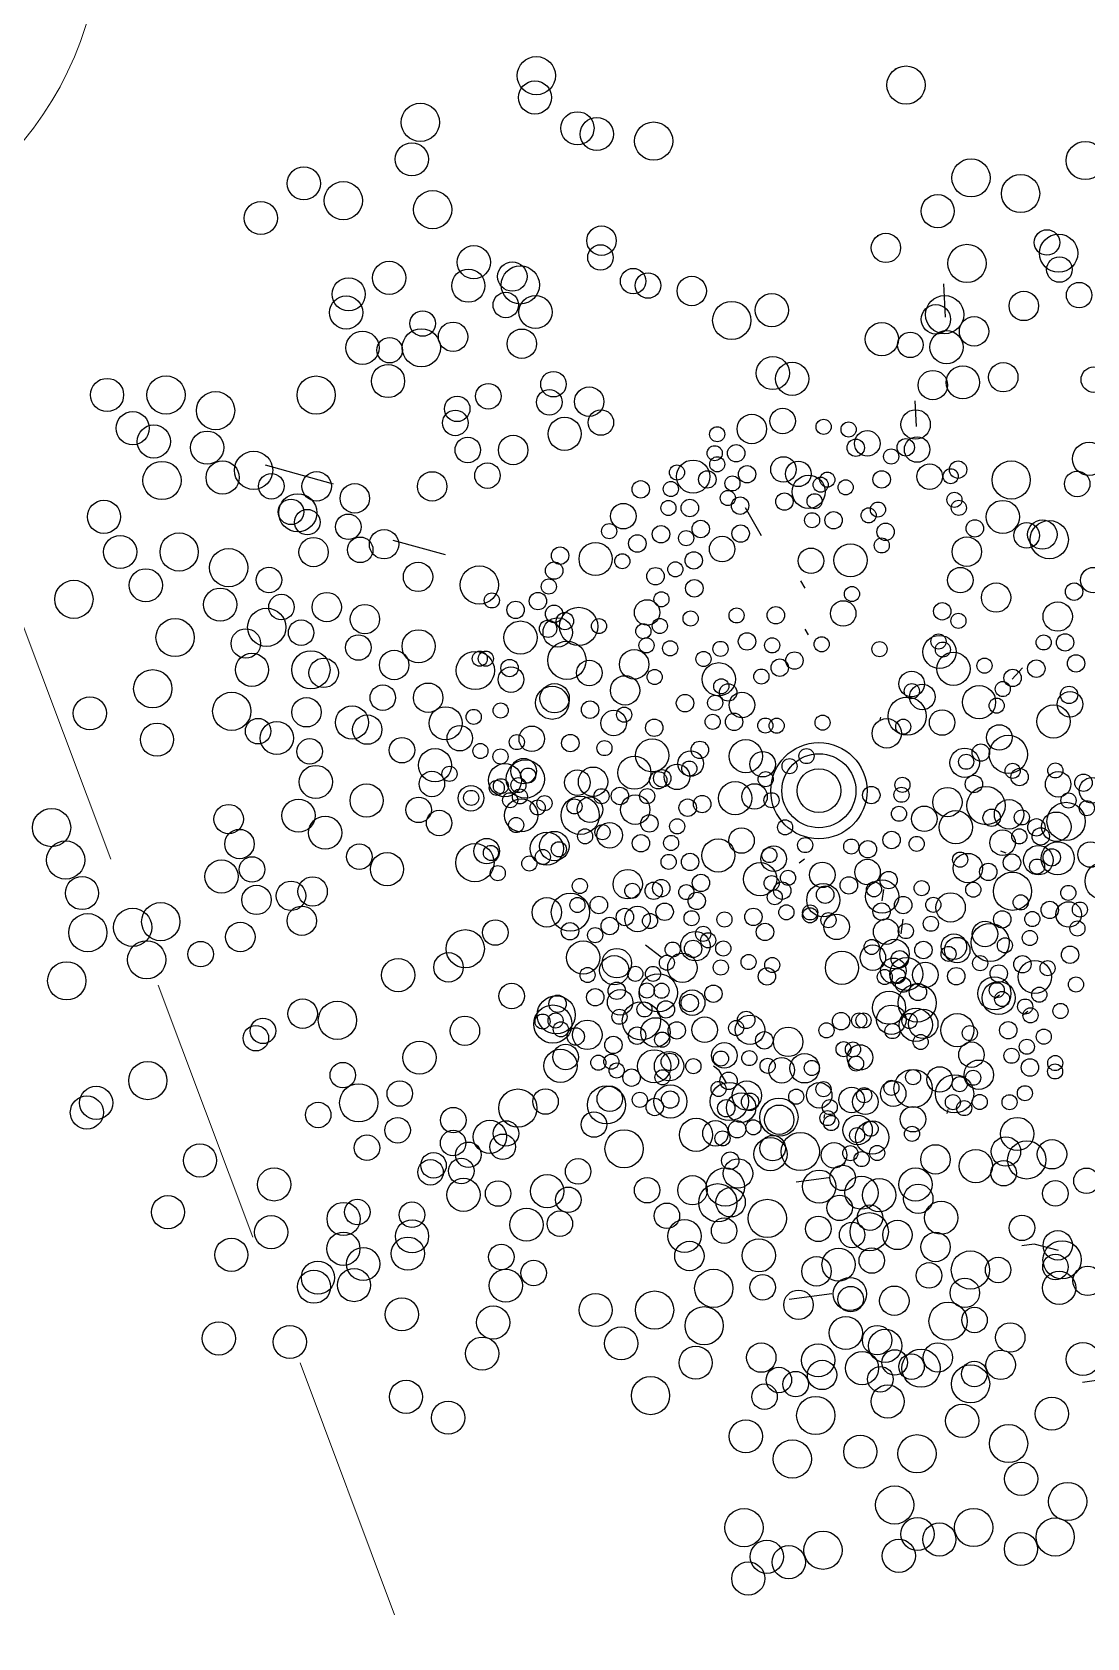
# Model space of a CAD drawing. Header units: millimetres. Extents: x 441156 to 441876, y 4514765 to 4515211.
# Drawn here: x 441561.87 to 441562.85, y 4514836.875 to 4514838.367 of the extents above; entities that cross this region are included whole.
import ezdxf

# ---------------------------------------------------------------- set-up
doc = ezdxf.new("R2010")
doc.units = ezdxf.units.MM
doc.linetypes.add('CONTINUA', pattern=[0])
doc.linetypes.add('HIDDEN', pattern=[0.375, 0.25, -0.125])
doc.layers.add('01_piscinas', color=254, linetype='Continuous')
doc.layers.add('INGIN ELECTRICIDAD ALUMBRADO', color=120, linetype='HIDDEN')

msp = doc.modelspace()

# ---------------------------------------------------------------- linework, layer by layer
at = {"layer": '01_piscinas'}
for p, q in [((441562.67176859, 4514838.33309147, 0.00000118), (441562.67510606, 4514838.33453836, 0.00000118)), ((441562.6554032, 4514838.17832754, 0.00000118), (441562.65797048, 4514838.17944053, 0.00000118)), ((441562.71857446, 4514838.10258007, 0.00000118), (441562.71704462, 4514838.13354466, 0.00000118)), ((441562.69140771, 4514838.00101108, 0.00000118), (441562.69023092, 4514838.02483, 0.00000118)), ((441562.14976696, 4514837.94736688, 0.00000118), (441562.08676227, 4514837.9648845, 0.00000118)), ((441562.54737124, 4514837.89933146, 0.00000118), (441562.53273118, 4514837.92524765, 0.00000118)), ((441562.25386349, 4514837.88161632, 0.00000118), (441562.20539834, 4514837.89509141, 0.00000118)), ((441562.58374478, 4514837.85742274, 0.00000118), (441562.58791132, 4514837.85060326, 0.00000118)), ((441562.83952389, 4514837.85547055, 0.00000118), (441562.84106374, 4514837.85486206, 0.00000118)), ((441562.58769257, 4514837.81242852, 0.00000118), (441562.59089761, 4514837.80718277, 0.00000118)), ((441562.78039807, 4514837.76621569, 0.00000118), (441562.78987168, 4514837.77667405, 0.00000118)), ((441562.65809885, 4514837.73070662, 0.00000118), (441562.657245, 4514837.72717076, 0.00000118)), ((441562.76950078, 4514837.6066164, 0.00000118), (441562.77442831, 4514837.60466924, 0.00000118)), ((441562.58750836, 4514837.59887268, 0.00000118), (441562.58250356, 4514837.59513223, 0.00000118)), ((441562.66087913, 4514837.57052922, 0.00000118), (441562.65936822, 4514837.56007855, 0.00000118)), ((441562.6788873, 4514837.54295365, 0.00000118), (441562.67692312, 4514837.52936778, 0.00000118)), ((441562.43989607, 4514837.51921263, 0.00000118), (441562.45442179, 4514837.50819021, 0.00000118)), ((441562.76873578, 4514837.47261714, 0.00000118), (441562.76373098, 4514837.46887668, 0.00000118)), ((441562.79510982, 4514837.45744514, 0.00000118), (441562.79010502, 4514837.45370469, 0.00000118)), ((441562.72057164, 4514837.36620716, 0.00000118), (441562.7197178, 4514837.3626713, 0.00000118)), ((441562.60614848, 4514837.36163132, 0.00000118), (441562.60529463, 4514837.35809546, 0.00000118)), ((441562.62527853, 4514837.31880966, 0.00000118), (441562.62442469, 4514837.3152738, 0.00000118)), ((441562.5796755, 4514837.29893639, 0.00000118), (441562.6102058, 4514837.30312286, 0.00000118)), ((441562.57332258, 4514837.18988297, 0.00000118), (441562.61301197, 4514837.19532538, 0.00000118))]:
    msp.add_line(p, q, dxfattribs=at)
at = {"layer": '01_piscinas', "elevation": 0.00000118}
for points in [[(441562.51519467, 4514837.39051812), (441562.50822158, 4514837.40247854), (441562.50822158, 4514837.40247854), (441562.50277239, 4514837.40664858)], [(441562.82344941, 4514837.23512771), (441562.80082366, 4514837.24108763), (441562.80082366, 4514837.24108763), (441562.78932859, 4514837.23955903)], [(441562.89022866, 4514837.10693169), (441562.86081519, 4514837.11467958), (441562.86081519, 4514837.11467958), (441562.8458716, 4514837.11269241)]]:
    msp.add_lwpolyline(points, dxfattribs=at)
at = {"layer": '01_piscinas'}
for centre, radius in [((441562.33829652, 4514838.32689444, 0.00000118), 0.01775907), ((441562.68180141, 4514838.31812222, 0.00000118), 0.01775907), ((441562.33704851, 4514838.30661965, 0.00000118), 0.01541533), ((441562.23055583, 4514838.28351219, 0.00000118), 0.01775907), ((441562.37648164, 4514838.27799658, 0.00000118), 0.01541533), ((441562.39445882, 4514838.27265742, 0.00000118), 0.01541533), ((441562.44729553, 4514838.26609672, 0.00000118), 0.01775907), ((441562.22270062, 4514838.24916704, 0.00000118), 0.01541533), ((441562.84834122, 4514838.24803393, 0.00000118), 0.01775907), ((441562.74219011, 4514838.23189984, 0.00000118), 0.01775907), ((441562.12224127, 4514838.22679349, 0.00000118), 0.01541533), ((441562.78823044, 4514838.21734714, 0.00000118), 0.01775907), ((441562.15896674, 4514838.21076631, 0.00000118), 0.01775907), ((441562.2420332, 4514838.20240473, 0.00000118), 0.01775907), ((441562.71122183, 4514838.20098292, 0.00000118), 0.01541533), ((441562.0823413, 4514838.19458742, 0.00000118), 0.01541533), ((441562.39888622, 4514838.17356059, 0.00000118), 0.01366082), ((441562.39792621, 4514838.1579646, 0.00000118), 0.01185795), ((441562.66312075, 4514838.16681274, 0.00000118), 0.01366082), ((441562.73844297, 4514838.15242933, 0.00000118), 0.01775907), ((441562.81271631, 4514838.17188649, 0.00000118), 0.01185795), ((441562.82356294, 4514838.16191776, 0.00000118), 0.01775907), ((441562.28021832, 4514838.15350688, 0.00000118), 0.01541533), ((441562.8243252, 4514838.14673188, 0.00000118), 0.01185795), ((441562.2015606, 4514838.1389614, 0.00000118), 0.01541533), ((441562.27516638, 4514838.13170061, 0.00000118), 0.01541533), ((441562.31600877, 4514838.14018964, 0.00000118), 0.01366082), ((441562.32340603, 4514838.13242266, 0.00000118), 0.01775907), ((441562.42825939, 4514838.13594686, 0.00000118), 0.01185795), ((441562.44208799, 4514838.13183981, 0.00000118), 0.01185795), ((441562.48273161, 4514838.12679312, 0.00000118), 0.01366082), ((441562.16394473, 4514838.12372494, 0.00000118), 0.01541533), ((441562.3099663, 4514838.11377029, 0.00000118), 0.01185795), ((441562.7912283, 4514838.11289866, 0.00000118), 0.01366082), ((441562.84262998, 4514838.12292614, 0.00000118), 0.01185795), ((441562.16166062, 4514838.10675533, 0.00000118), 0.01541533), ((441562.33752233, 4514838.10724447, 0.00000118), 0.01541533), ((441562.51986247, 4514838.09942496, 0.00000118), 0.01775907), ((441562.55706484, 4514838.10902141, 0.00000118), 0.01541533), ((441562.70957359, 4514838.10048783, 0.00000118), 0.01366082), ((441562.71765959, 4514838.10484257, 0.00000118), 0.01775907), ((441562.23268988, 4514838.09655987, 0.00000118), 0.01185795), ((441562.26094024, 4514838.08423126, 0.00000118), 0.01366082), ((441562.65926339, 4514838.08201602, 0.00000118), 0.01541533), ((441562.74498923, 4514838.08929344, 0.00000118), 0.01366082), ((441562.17675217, 4514838.07405433, 0.00000118), 0.01541533), ((441562.20199759, 4514838.07178597, 0.00000118), 0.01185795), ((441562.23151666, 4514838.0740238, 0.00000118), 0.01775907), ((441562.32483751, 4514838.07779928, 0.00000118), 0.01366082), ((441562.68575185, 4514838.07670558, 0.00000118), 0.01185795), ((441562.71946981, 4514838.07458239, 0.00000118), 0.01541533), ((441562.55804759, 4514838.0505271, 0.00000118), 0.01541533), ((441562.20054839, 4514838.04310687, 0.00000118), 0.01541533), ((441562.35421068, 4514838.04018555, 0.00000118), 0.01185795), ((441562.57602477, 4514838.04518793, 0.00000118), 0.01541533), ((441562.70669118, 4514838.03935666, 0.00000118), 0.01366082), ((441562.73456136, 4514838.04188139, 0.00000118), 0.01541533), ((441562.77216808, 4514838.04665546, 0.00000118), 0.01366082), ((441562.85628674, 4514838.04443042, 0.00000118), 0.01185795), ((441561.93948514, 4514838.0302064, 0.00000118), 0.01541533), ((441561.99424963, 4514838.03017587, 0.00000118), 0.01775907), ((441562.1337262, 4514838.03007116, 0.00000118), 0.01775907), ((441562.29370474, 4514838.02899672, 0.00000118), 0.01185795), ((441562.35032457, 4514838.0234115, 0.00000118), 0.01185795), ((441562.387432, 4514838.02396692, 0.00000118), 0.01366082), ((441562.04028996, 4514838.01562316, 0.00000118), 0.01775907), ((441562.26476946, 4514838.01727636, 0.00000118), 0.01185795), ((441561.96328136, 4514837.99925894, 0.00000118), 0.01541533), ((441562.26301245, 4514838.00422282, 0.00000118), 0.01185795), ((441562.36462166, 4514837.9941, 0.00000118), 0.01541533), ((441562.39829069, 4514838.00459908, 0.00000118), 0.01185795), ((441562.53855234, 4514837.99858407, 0.00000118), 0.01366082), ((441562.56716955, 4514838.00596596, 0.00000118), 0.01185795), ((441562.60523842, 4514838.00060067, 0.00000118), 0.00701654), ((441562.69070397, 4514838.00275146, 0.00000118), 0.01366082), ((441561.98286513, 4514837.98692911, 0.00000118), 0.01541533), ((441562.03243475, 4514837.98127801, 0.00000118), 0.01541533), ((441562.27462134, 4514837.97906821, 0.00000118), 0.01185795), ((441562.31674787, 4514837.97904472, 0.00000118), 0.01366082), ((441562.5063538, 4514837.99367287, 0.00000118), 0.00701654), ((441562.62844582, 4514837.99812438, 0.00000118), 0.00701654), ((441562.64578381, 4514837.98519258, 0.00000118), 0.01185795), ((441562.69209645, 4514837.9794744, 0.00000118), 0.01185795), ((441562.07562246, 4514837.96019379, 0.00000118), 0.01775907), ((441562.50405217, 4514837.97605356, 0.00000118), 0.00701654), ((441562.52396998, 4514837.97603704, 0.00000118), 0.00808333), ((441562.63510759, 4514837.98114588, 0.00000118), 0.00808333), ((441562.66797972, 4514837.97299238, 0.00000118), 0.00701654), ((441562.68156195, 4514837.9815182, 0.00000118), 0.00808333), ((441562.85183093, 4514837.97084494, 0.00000118), 0.01541533), ((441561.99050249, 4514837.95070536, 0.00000118), 0.01775907), ((441562.04683166, 4514837.95343664, 0.00000118), 0.01541533), ((441562.29292612, 4514837.95526247, 0.00000118), 0.01185795), ((441562.46898969, 4514837.95816979, 0.00000118), 0.00701654), ((441562.48396483, 4514837.95433202, 0.00000118), 0.01541533), ((441562.50638686, 4514837.96578213, 0.00000118), 0.00701654), ((441562.53410431, 4514837.9565351, 0.00000118), 0.00808333), ((441562.5679255, 4514837.96097033, 0.00000118), 0.01185795), ((441562.5817541, 4514837.95686328, 0.00000118), 0.01185795), ((441562.70370533, 4514837.95431979, 0.00000118), 0.01185795), ((441562.72327389, 4514837.95468058, 0.00000118), 0.00701654), ((441562.73020103, 4514837.96080437, 0.00000118), 0.00808333), ((441562.77952877, 4514837.95120791, 0.00000118), 0.01775907), ((441562.09210824, 4514837.94533903, 0.00000118), 0.01185795), ((441562.13423477, 4514837.94531554, 0.00000118), 0.01366082), ((441562.16965041, 4514837.93412115, 0.00000118), 0.01366082), ((441562.24152444, 4514837.945235, 0.00000118), 0.01366082), ((441562.43531808, 4514837.94247963, 0.00000118), 0.00808333), ((441562.46332207, 4514837.94278771, 0.00000118), 0.00701654), ((441562.4971863, 4514837.95166539, 0.00000118), 0.00808333), ((441562.52052208, 4514837.94800929, 0.00000118), 0.00701654), ((441562.59132587, 4514837.94021853, 0.00000118), 0.01541533), ((441562.60249857, 4514837.94680281, 0.00000118), 0.00701654), ((441562.6086954, 4514837.95152935, 0.00000118), 0.00701654), ((441562.62570598, 4514837.94432652, 0.00000118), 0.00701654), ((441562.65915143, 4514837.95171967, 0.00000118), 0.00808333), ((441562.84085576, 4514837.94750834, 0.00000118), 0.01185795), ((441561.936594, 4514837.91700622, 0.00000118), 0.01541533), ((441562.11041302, 4514837.92153329, 0.00000118), 0.01185795), ((441562.1166877, 4514837.9207051, 0.00000118), 0.01775907), ((441562.46102043, 4514837.9251684, 0.00000118), 0.00701654), ((441562.48093825, 4514837.92515187, 0.00000118), 0.00808333), ((441562.51619496, 4514837.93441485, 0.00000118), 0.00701654), ((441562.52763611, 4514837.9273233, 0.00000118), 0.00808333), ((441562.56882697, 4514837.93111265, 0.00000118), 0.00808333), ((441562.59683095, 4514837.93142073, 0.00000118), 0.00701654), ((441562.65570353, 4514837.92369193, 0.00000118), 0.00701654), ((441562.72675312, 4514837.93277662, 0.00000118), 0.00701654), ((441562.73082068, 4514837.92527223, 0.00000118), 0.00701654), ((441562.77167356, 4514837.91686276, 0.00000118), 0.01541533), ((441562.12547746, 4514837.9120488, 0.00000118), 0.01185795), ((441562.16360794, 4514837.9077018, 0.00000118), 0.01185795), ((441562.41913633, 4514837.91756487, 0.00000118), 0.01185795), ((441562.59452932, 4514837.91380142, 0.00000118), 0.00701654), ((441562.61444713, 4514837.91378489, 0.00000118), 0.00808333), ((441562.64705918, 4514837.91829953, 0.00000118), 0.00701654), ((441562.00645004, 4514837.88427468, 0.00000118), 0.01775907), ((441562.19682925, 4514837.89148317, 0.00000118), 0.01366082), ((441562.40600793, 4514837.90360166, 0.00000118), 0.00701654), ((441562.45415456, 4514837.90078022, 0.00000118), 0.00808333), ((441562.47749034, 4514837.89712412, 0.00000118), 0.00701654), ((441562.49107257, 4514837.90564994, 0.00000118), 0.00808333), ((441562.52814353, 4514837.90139693, 0.00000118), 0.00808333), ((441562.66281756, 4514837.90300594, 0.00000118), 0.00808333), ((441562.74571466, 4514837.90615511, 0.00000118), 0.00808333), ((441562.79391269, 4514837.89967636, 0.00000118), 0.01185795), ((441562.80842635, 4514837.90046393, 0.00000118), 0.01366082), ((441562.81486127, 4514837.89577854, 0.00000118), 0.01775907), ((441561.95168555, 4514837.88430522, 0.00000118), 0.01541533), ((441562.05249037, 4514837.86972198, 0.00000118), 0.01775907), ((441562.13135235, 4514837.88418438, 0.00000118), 0.01366082), ((441562.17468248, 4514837.88628536, 0.00000118), 0.01185795), ((441562.36037638, 4514837.88086907, 0.00000118), 0.00808333), ((441562.39337628, 4514837.87779099, 0.00000118), 0.01541533), ((441562.43214956, 4514837.89215353, 0.00000118), 0.00808333), ((441562.51093877, 4514837.88697412, 0.00000118), 0.01185795), ((441562.59352418, 4514837.87611759, 0.00000118), 0.01185795), ((441562.63021364, 4514837.87657007, 0.00000118), 0.01541533), ((441562.65925728, 4514837.89035896, 0.00000118), 0.00701654), ((441562.73829564, 4514837.88457096, 0.00000118), 0.01366082), ((441562.2284179, 4514837.86110726, 0.00000118), 0.01366082), ((441562.28537091, 4514837.85363892, 0.00000118), 0.01775907), ((441562.35487251, 4514837.86697391, 0.00000118), 0.00808333), ((441562.41820602, 4514837.87566109, 0.00000118), 0.00701654), ((441562.46749561, 4514837.8681476, 0.00000118), 0.00701654), ((441562.48460437, 4514837.87643813, 0.00000118), 0.00808333), ((441561.90865957, 4514837.84032204, 0.00000118), 0.01775907), ((441561.97548176, 4514837.85335776, 0.00000118), 0.01541533), ((441562.08988428, 4514837.85826196, 0.00000118), 0.01185795), ((441562.34990417, 4514837.85219087, 0.00000118), 0.00701654), ((441562.44903404, 4514837.86178201, 0.00000118), 0.00808333), ((441562.48511179, 4514837.85051176, 0.00000118), 0.00808333), ((441562.73225317, 4514837.85815161, 0.00000118), 0.01185795), ((441562.85582543, 4514837.85810459, 0.00000118), 0.01185795), ((441562.04463515, 4514837.83537682, 0.00000118), 0.01541533), ((441562.10149316, 4514837.83310735, 0.00000118), 0.01185795), ((441562.14361969, 4514837.83308386, 0.00000118), 0.01366082), ((441562.29697885, 4514837.83926735, 0.00000118), 0.00701654), ((441562.33979188, 4514837.83862314, 0.00000118), 0.00808333), ((441562.45452026, 4514837.84029727, 0.00000118), 0.00701654), ((441562.63156356, 4514837.84522135, 0.00000118), 0.00701654), ((441562.76547449, 4514837.84193298, 0.00000118), 0.01366082), ((441562.8379351, 4514837.8474236, 0.00000118), 0.00808333), ((441562.08782287, 4514837.81429261, 0.00000118), 0.01775907), ((441562.17903533, 4514837.82188947, 0.00000118), 0.01366082), ((441562.31908129, 4514837.8305039, 0.00000118), 0.00808333), ((441562.35477781, 4514837.82680391, 0.00000118), 0.00808333), ((441562.36487577, 4514837.82009222, 0.00000118), 0.00808333), ((441562.37766335, 4514837.81510906, 0.00000118), 0.01775907), ((441562.44125527, 4514837.8280964, 0.00000118), 0.01185795), ((441562.48166388, 4514837.82248401, 0.00000118), 0.00701654), ((441562.52434696, 4514837.82534566, 0.00000118), 0.00701654), ((441562.56084907, 4514837.82552074, 0.00000118), 0.00808333), ((441562.62343785, 4514837.82715724, 0.00000118), 0.01185795), ((441562.71542693, 4514837.82915588, 0.00000118), 0.00808333), ((441562.73048918, 4514837.82027088, 0.00000118), 0.00701654), ((441562.82272852, 4514837.82427138, 0.00000118), 0.01366082), ((441562.0027029, 4514837.80480417, 0.00000118), 0.01775907), ((441562.06839626, 4514837.79927414, 0.00000118), 0.01366082), ((441562.11979795, 4514837.80930161, 0.00000118), 0.01185795), ((441562.22893637, 4514837.79666041, 0.00000118), 0.01541533), ((441562.32355603, 4514837.80474106, 0.00000118), 0.01541533), ((441562.34927395, 4514837.81290874, 0.00000118), 0.00808333), ((441562.35817422, 4514837.80951788, 0.00000118), 0.01366082), ((441562.39656544, 4514837.81544296, 0.00000118), 0.00701654), ((441562.43778255, 4514837.81061628, 0.00000118), 0.00701654), ((441562.45303087, 4514837.81552709, 0.00000118), 0.00701654), ((441562.17299286, 4514837.79547012, 0.00000118), 0.01185795), ((441562.36674374, 4514837.78365684, 0.00000118), 0.01775907), ((441562.44067546, 4514837.79752317, 0.00000118), 0.00701654), ((441562.46266485, 4514837.79476196, 0.00000118), 0.00701654), ((441562.5094131, 4514837.79423776, 0.00000118), 0.00701654), ((441562.53406539, 4514837.80114909, 0.00000118), 0.00808333), ((441562.55740117, 4514837.79749299, 0.00000118), 0.00701654), ((441562.60338409, 4514837.79853246, 0.00000118), 0.00701654), ((441562.65717492, 4514837.79401126, 0.00000118), 0.00701654), ((441562.71291767, 4514837.79142066, 0.00000118), 0.01541533), ((441562.71197902, 4514837.80112813, 0.00000118), 0.00701654), ((441562.71604658, 4514837.79362374, 0.00000118), 0.00701654), ((441562.80970268, 4514837.8002532, 0.00000118), 0.00701654), ((441562.82962049, 4514837.80023667, 0.00000118), 0.00808333), ((441562.07412362, 4514837.77483445, 0.00000118), 0.01541533), ((441562.12888811, 4514837.77480391, 0.00000118), 0.01775907), ((441562.14073728, 4514837.77195269, 0.00000118), 0.01366082), ((441562.20621418, 4514837.77925149, 0.00000118), 0.01366082), ((441562.28162378, 4514837.77416841, 0.00000118), 0.01775907), ((441562.2857484, 4514837.78511763, 0.00000118), 0.00701654), ((441562.29138029, 4514837.78520219, 0.00000118), 0.00701654), ((441562.31348273, 4514837.77643873, 0.00000118), 0.00808333), ((441562.38754738, 4514837.77190415, 0.00000118), 0.01185795), ((441562.4291684, 4514837.77987954, 0.00000118), 0.01366082), ((441562.49367352, 4514837.78486619, 0.00000118), 0.00701654), ((441562.50785725, 4514837.76602464, 0.00000118), 0.01541533), ((441562.5645152, 4514837.776807, 0.00000118), 0.00808333), ((441562.57815262, 4514837.78341544, 0.00000118), 0.00808333), ((441562.72585969, 4514837.77574217, 0.00000118), 0.01541533), ((441562.75469018, 4514837.77868646, 0.00000118), 0.00701654), ((441562.80283681, 4514837.77586503, 0.00000118), 0.00808333), ((441562.83975482, 4514837.78073474, 0.00000118), 0.00808333), ((441561.98191952, 4514837.75721741, 0.00000118), 0.01775907), ((441562.31476303, 4514837.76568826, 0.00000118), 0.01185795), ((441562.4207687, 4514837.75568552, 0.00000118), 0.01366082), ((441562.44822225, 4514837.76811481, 0.00000118), 0.00701654), ((441562.54740643, 4514837.76851647, 0.00000118), 0.00701654), ((441562.68705634, 4514837.76165769, 0.00000118), 0.01185795), ((441562.78083181, 4514837.76723833, 0.00000118), 0.00808333), ((441562.05533235, 4514837.73626512, 0.00000118), 0.01775907), ((441562.1956763, 4514837.74889906, 0.00000118), 0.01185795), ((441562.23780283, 4514837.74887557, 0.00000118), 0.01366082), ((441562.3530445, 4514837.74419869, 0.00000118), 0.01541533), ((441562.3552918, 4514837.74838672, 0.00000118), 0.01366082), ((441562.47647268, 4514837.74379461, 0.00000118), 0.00808333), ((441562.51014429, 4514837.75948477, 0.00000118), 0.00701654), ((441562.51654641, 4514837.75374169, 0.00000118), 0.00808333), ((441562.52931755, 4514837.74212229, 0.00000118), 0.01185795), ((441562.68718674, 4514837.75491455, 0.00000118), 0.00701654), ((441562.69701174, 4514837.74959731, 0.00000118), 0.01185795), ((441562.74965591, 4514837.74479471, 0.00000118), 0.01541533), ((441562.77167516, 4514837.75691644, 0.00000118), 0.00701654), ((441562.83416217, 4514837.74278586, 0.00000118), 0.01185795), ((441562.83328662, 4514837.75152294, 0.00000118), 0.00808333), ((441561.92352332, 4514837.73439086, 0.00000118), 0.01541533), ((441562.12475007, 4514837.7353475, 0.00000118), 0.01366082), ((441562.16707323, 4514837.72590606, 0.00000118), 0.01541533), ((441562.25406297, 4514837.7251339, 0.00000118), 0.01541533), ((441562.28014984, 4514837.73105246, 0.00000118), 0.00701654), ((441562.30521022, 4514837.73696448, 0.00000118), 0.00701654), ((441562.3882209, 4514837.73776382, 0.00000118), 0.00808333), ((441562.41023082, 4514837.72533309, 0.00000118), 0.01185795), ((441562.41991057, 4514837.73311455, 0.00000118), 0.00701654), ((441562.50447667, 4514837.74410268, 0.00000118), 0.00701654), ((441562.68283372, 4514837.73175899, 0.00000118), 0.01775907), ((441562.71531652, 4514837.72579157, 0.00000118), 0.01185795), ((441562.76600754, 4514837.74153435, 0.00000118), 0.00701654), ((441562.8188093, 4514837.72681377, 0.00000118), 0.01541533), ((441561.98587927, 4514837.70993472, 0.00000118), 0.01541533), ((441562.07982991, 4514837.71778861, 0.00000118), 0.01185795), ((441562.09723212, 4514837.71141121, 0.00000118), 0.01541533), ((441562.18122147, 4514837.71923035, 0.00000118), 0.01366082), ((441562.267176, 4514837.71126184, 0.00000118), 0.01185795), ((441562.33409118, 4514837.71066787, 0.00000118), 0.01185795), ((441562.4478362, 4514837.72092867, 0.00000118), 0.00808333), ((441562.50217503, 4514837.72648337, 0.00000118), 0.00701654), ((441562.52209285, 4514837.72646685, 0.00000118), 0.00808333), ((441562.55106347, 4514837.72300029, 0.00000118), 0.00701654), ((441562.56157471, 4514837.72285288, 0.00000118), 0.00701654), ((441562.60425779, 4514837.72571453, 0.00000118), 0.00701654), ((441562.66391484, 4514837.7157641, 0.00000118), 0.01366082), ((441562.67921749, 4514837.72191316, 0.00000118), 0.00701654), ((441562.76851144, 4514837.71196008, 0.00000118), 0.01185795), ((441562.12779603, 4514837.6989762, 0.00000118), 0.01185795), ((441562.21345207, 4514837.70011195, 0.00000118), 0.01185795), ((441562.32019597, 4514837.70762701, 0.00000118), 0.00701654), ((441562.3699084, 4514837.70671083, 0.00000118), 0.00808333), ((441562.40159807, 4514837.70206156, 0.00000118), 0.00701654), ((441562.44599411, 4514837.69527029, 0.00000118), 0.01541533), ((441562.49021209, 4514837.70042076, 0.00000118), 0.00808333), ((441562.53298384, 4514837.69449814, 0.00000118), 0.01541533), ((441562.60085189, 4514837.66244778, 0.00000118), 0.0446896), ((441562.77687705, 4514837.69624112, 0.00000118), 0.01775907), ((441562.24417017, 4514837.68612338, 0.00000118), 0.01541533), ((441562.28635933, 4514837.69934144, 0.00000118), 0.00701654), ((441562.30504381, 4514837.69421756, 0.00000118), 0.00701654), ((441562.32648133, 4514837.68065978, 0.00000118), 0.01185795), ((441562.42943575, 4514837.67916994, 0.00000118), 0.01541533), ((441562.48173052, 4514837.68769587, 0.00000118), 0.01185795), ((441562.5486457, 4514837.6871019, 0.00000118), 0.01185795), ((441562.60085189, 4514837.66244778, 0.00000118), 0.03437661), ((441562.57358435, 4514837.68523506, 0.00000118), 0.00701654), ((441562.58932393, 4514837.69460662, 0.00000118), 0.00701654), ((441562.73625586, 4514837.68844266, 0.00000118), 0.01366082), ((441562.73771476, 4514837.68935238, 0.00000118), 0.00701654), ((441562.75129699, 4514837.69787819, 0.00000118), 0.00808333), ((441562.13339914, 4514837.67061661, 0.00000118), 0.01541533), ((441562.24127285, 4514837.66873149, 0.00000118), 0.01185795), ((441562.25759894, 4514837.67810735, 0.00000118), 0.00701654), ((441562.30918811, 4514837.67228056, 0.00000118), 0.01541533), ((441562.32805586, 4514837.6733044, 0.00000118), 0.01775907), ((441562.33065129, 4514837.67651345, 0.00000118), 0.00701654), ((441562.37649514, 4514837.67001146, 0.00000118), 0.01185795), ((441562.39100879, 4514837.67079903, 0.00000118), 0.01366082), ((441562.45150233, 4514837.67221493, 0.00000118), 0.00808333), ((441562.45525535, 4514837.67396813, 0.00000118), 0.00808333), ((441562.46899332, 4514837.67531098, 0.00000118), 0.01185795), ((441562.48045498, 4514837.68304725, 0.00000118), 0.00701654), ((441562.55140007, 4514837.6731641, 0.00000118), 0.00701654), ((441562.60085189, 4514837.66244778, 0.00000118), 0.02034119), ((441562.78088772, 4514837.68092786, 0.00000118), 0.00701654), ((441562.78728984, 4514837.67518478, 0.00000118), 0.00808333), ((441562.82314577, 4514837.66842863, 0.00000118), 0.01185795), ((441562.8205422, 4514837.68129979, 0.00000118), 0.00701654), ((441562.84668383, 4514837.66985165, 0.00000118), 0.00808333), ((441562.18062456, 4514837.65332421, 0.00000118), 0.01541533), ((441562.2776001, 4514837.65542965, 0.00000118), 0.01185795), ((441562.27779614, 4514837.65579247, 0.00000118), 0.00701654), ((441562.30152702, 4514837.66509576, 0.00000118), 0.00701654), ((441562.30541026, 4514837.66661812, 0.00000118), 0.00701654), ((441562.32167747, 4514837.6676602, 0.00000118), 0.00701654), ((441562.32305114, 4514837.65717262, 0.00000118), 0.00701654), ((441562.39891201, 4514837.65733768, 0.00000118), 0.00701654), ((441562.415932, 4514837.65755881, 0.00000118), 0.00808333), ((441562.44131181, 4514837.6574757, 0.00000118), 0.00701654), ((441562.52309104, 4514837.65548762, 0.00000118), 0.01541533), ((441562.54103585, 4514837.65709381, 0.00000118), 0.01185795), ((441562.64954572, 4514837.65836973, 0.00000118), 0.00808333), ((441562.6775497, 4514837.6586778, 0.00000118), 0.00701654), ((441562.67843044, 4514837.66788935, 0.00000118), 0.00701654), ((441562.72026864, 4514837.65183746, 0.00000118), 0.01366082), ((441562.74482879, 4514837.66866639, 0.00000118), 0.00808333), ((441562.75609367, 4514837.64865436, 0.00000118), 0.01775907), ((441562.85453603, 4514837.66281964, 0.00000118), 0.01185795), ((441562.05246541, 4514837.63609275, 0.00000118), 0.01366082), ((441562.11733967, 4514837.63929912, 0.00000118), 0.01541533), ((441562.22891942, 4514837.64464112, 0.00000118), 0.01185795), ((441562.31399026, 4514837.65362046, 0.00000118), 0.00701654), ((441562.32427966, 4514837.63957956, 0.00000118), 0.01541533), ((441562.33951848, 4514837.64691138, 0.00000118), 0.00701654), ((441562.34593856, 4514837.65085099, 0.00000118), 0.00701654), ((441562.37904415, 4514837.63954903, 0.00000118), 0.01775907), ((441562.3737359, 4514837.64787692, 0.00000118), 0.00701654), ((441562.38810402, 4514837.64485684, 0.00000118), 0.01185795), ((441562.43023055, 4514837.64483335, 0.00000118), 0.01366082), ((441562.47893924, 4514837.64667924, 0.00000118), 0.00808333), ((441562.49240354, 4514837.65002933, 0.00000118), 0.00808333), ((441562.55683111, 4514837.65359672, 0.00000118), 0.00701654), ((441562.67524807, 4514837.64105849, 0.00000118), 0.00701654), ((441562.69874441, 4514837.63635141, 0.00000118), 0.01185795), ((441562.77751621, 4514837.64052729, 0.00000118), 0.01366082), ((441562.8305155, 4514837.63395114, 0.00000118), 0.01775907), ((441562.83274029, 4514837.65335922, 0.00000118), 0.00701654), ((441562.84975087, 4514837.64615639, 0.00000118), 0.00701654), ((441561.88794946, 4514837.62818624, 0.00000118), 0.01775907), ((441562.14217418, 4514837.62345297, 0.00000118), 0.01541533), ((441562.24802288, 4514837.63245177, 0.00000118), 0.01185795), ((441562.31955125, 4514837.63054722, 0.00000118), 0.00701654), ((441562.40640881, 4514837.62105111, 0.00000118), 0.01185795), ((441562.44336891, 4514837.63202312, 0.00000118), 0.00808333), ((441562.46918214, 4514837.62930573, 0.00000118), 0.00701654), ((441562.56945033, 4514837.62842845, 0.00000118), 0.00701654), ((441562.72811216, 4514837.62852249, 0.00000118), 0.01541533), ((441562.76139452, 4514837.63732121, 0.00000118), 0.00808333), ((441562.7893985, 4514837.63762929, 0.00000118), 0.00701654), ((441562.8029706, 4514837.62840801, 0.00000118), 0.00808333), ((441562.82143913, 4514837.62898643, 0.00000118), 0.01366082), ((441562.06249309, 4514837.61291071, 0.00000118), 0.01366082), ((441562.29218466, 4514837.60632698, 0.00000118), 0.01185795), ((441562.34807588, 4514837.6086321, 0.00000118), 0.01541533), ((441562.35500712, 4514837.61102363, 0.00000118), 0.01366082), ((441562.38362979, 4514837.62010008, 0.00000118), 0.00701654), ((441562.39979303, 4514837.62394684, 0.00000118), 0.00701654), ((441562.43551053, 4514837.61361557, 0.00000118), 0.00808333), ((441562.46351452, 4514837.61392364, 0.00000118), 0.00701654), ((441562.50737987, 4514837.60227165, 0.00000118), 0.01541533), ((441562.52895033, 4514837.61615845, 0.00000118), 0.01185795), ((441562.58811919, 4514837.61191666, 0.00000118), 0.00701654), ((441562.63089186, 4514837.61057004, 0.00000118), 0.00701654), ((441562.6683822, 4514837.61667032, 0.00000118), 0.00808333), ((441562.69171798, 4514837.61301422, 0.00000118), 0.00701654), ((441562.77147374, 4514837.61410794, 0.00000118), 0.01185795), ((441562.78709687, 4514837.62000997, 0.00000118), 0.00701654), ((441562.80701468, 4514837.61999345, 0.00000118), 0.00808333), ((441561.90098545, 4514837.59804959, 0.00000118), 0.01775907), ((441562.17389661, 4514837.60115417, 0.00000118), 0.01185795), ((441562.19958449, 4514837.58949073, 0.00000118), 0.01541533), ((441562.28125369, 4514837.59559639, 0.00000118), 0.01775907), ((441562.29610756, 4514837.60463952, 0.00000118), 0.00701654), ((441562.34440104, 4514837.60080861, 0.00000118), 0.00701654), ((441562.3592348, 4514837.60804666, 0.00000118), 0.00701654), ((441562.46121288, 4514837.59630433, 0.00000118), 0.00701654), ((441562.4811307, 4514837.59628781, 0.00000118), 0.00808333), ((441562.5588237, 4514837.59926538, 0.00000118), 0.01185795), ((441562.5547987, 4514837.60261771, 0.00000118), 0.00701654), ((441562.6463772, 4514837.60804362, 0.00000118), 0.00808333), ((441562.73208437, 4514837.59844324, 0.00000118), 0.00701654), ((441562.73921816, 4514837.59059051, 0.00000118), 0.01366082), ((441562.780231, 4514837.5956218, 0.00000118), 0.00808333), ((441562.80469505, 4514837.59788931, 0.00000118), 0.01366082), ((441562.82266029, 4514837.59960599, 0.00000118), 0.01541533), ((441562.81714901, 4514837.60049151, 0.00000118), 0.00808333), ((441562.85325764, 4514837.6031432, 0.00000118), 0.01185795), ((441562.04581002, 4514837.58276609, 0.00000118), 0.01541533), ((441562.07422175, 4514837.5893076, 0.00000118), 0.01185795), ((441562.30249641, 4514837.58580332, 0.00000118), 0.00701654), ((441562.33181951, 4514837.59480919, 0.00000118), 0.00701654), ((441562.42325806, 4514837.57561017, 0.00000118), 0.01366082), ((441562.54621524, 4514837.58031066, 0.00000118), 0.01541533), ((441562.57217554, 4514837.58147993, 0.00000118), 0.00701654), ((441562.60398015, 4514837.58426913, 0.00000118), 0.01185795), ((441562.6460214, 4514837.58684686, 0.00000118), 0.01185795), ((441562.758226, 4514837.5869951, 0.00000118), 0.00808333), ((441562.80356678, 4514837.5919657, 0.00000118), 0.00701654), ((441562.865848, 4514837.57852177, 0.00000118), 0.01775907), ((441561.91623271, 4514837.56736555, 0.00000118), 0.01541533), ((441562.07835105, 4514837.56100974, 0.00000118), 0.01366082), ((441562.1103835, 4514837.56479397, 0.00000118), 0.01366082), ((441562.1304712, 4514837.5688406, 0.00000118), 0.01366082), ((441562.37877668, 4514837.57390054, 0.00000118), 0.00701654), ((441562.42747551, 4514837.56947207, 0.00000118), 0.00701654), ((441562.44739332, 4514837.56945555, 0.00000118), 0.00808333), ((441562.45434701, 4514837.57191616, 0.00000118), 0.00808333), ((441562.47768279, 4514837.56826006, 0.00000118), 0.00701654), ((441562.49126502, 4514837.57678587, 0.00000118), 0.00808333), ((441562.55692721, 4514837.57656911, 0.00000118), 0.00701654), ((441562.56674726, 4514837.56959979, 0.00000118), 0.00808333), ((441562.60491863, 4514837.56081553, 0.00000118), 0.01541533), ((441562.60667468, 4514837.56586222, 0.00000118), 0.00808333), ((441562.62867968, 4514837.57448891, 0.00000118), 0.00808333), ((441562.65957226, 4514837.56416658, 0.00000118), 0.01541533), ((441562.65201546, 4514837.57083281, 0.00000118), 0.00701654), ((441562.66559769, 4514837.57935863, 0.00000118), 0.00808333), ((441562.69636349, 4514837.57194103, 0.00000118), 0.00701654), ((441562.74428246, 4514837.57050267, 0.00000118), 0.00701654), ((441562.78072804, 4514837.56903333, 0.00000118), 0.01775907), ((441562.83257106, 4514837.56751297, 0.00000118), 0.00701654), ((441561.98935699, 4514837.54075845, 0.00000118), 0.01775907), ((441562.34811127, 4514837.54947771, 0.00000118), 0.01366082), ((441562.36997991, 4514837.54955889, 0.00000118), 0.01775907), ((441562.37647504, 4514837.55628123, 0.00000118), 0.00701654), ((441562.39639286, 4514837.5562647, 0.00000118), 0.00808333), ((441562.45752765, 4514837.54995361, 0.00000118), 0.00808333), ((441562.48738972, 4514837.56009529, 0.00000118), 0.00808333), ((441562.55982013, 4514837.563476, 0.00000118), 0.00701654), ((441562.65912949, 4514837.55014682, 0.00000118), 0.00808333), ((441562.67914656, 4514837.55615223, 0.00000118), 0.00808333), ((441562.70715054, 4514837.55646031, 0.00000118), 0.00701654), ((441562.72323094, 4514837.55398531, 0.00000118), 0.01366082), ((441562.78836977, 4514837.55868845, 0.00000118), 0.00701654), ((441562.81535413, 4514837.55172417, 0.00000118), 0.00808333), ((441562.83287278, 4514837.54750091, 0.00000118), 0.01185795), ((441562.84335811, 4514837.55203225, 0.00000118), 0.00701654), ((441561.9216008, 4514837.53057833, 0.00000118), 0.01775907), ((441561.96324299, 4514837.53549783, 0.00000118), 0.01775907), ((441562.12041119, 4514837.54161193, 0.00000118), 0.01366082), ((441562.40652718, 4514837.53676277, 0.00000118), 0.00808333), ((441562.42060963, 4514837.5450839, 0.00000118), 0.00808333), ((441562.43235974, 4514837.5431888, 0.00000118), 0.01185795), ((441562.44394542, 4514837.5414278, 0.00000118), 0.00701654), ((441562.48255991, 4514837.54394622, 0.00000118), 0.00701654), ((441562.51309207, 4514837.54278406, 0.00000118), 0.00701654), ((441562.53996357, 4514837.54522814, 0.00000118), 0.00808333), ((441562.57063522, 4514837.54946361, 0.00000118), 0.00701654), ((441562.59262461, 4514837.5467024, 0.00000118), 0.00701654), ((441562.59273114, 4514837.54936978, 0.00000118), 0.00701654), ((441562.60974172, 4514837.54216695, 0.00000118), 0.00701654), ((441562.61731541, 4514837.53591618, 0.00000118), 0.01185795), ((441562.66334078, 4514837.53142181, 0.00000118), 0.01185795), ((441562.70484891, 4514837.53884099, 0.00000118), 0.00701654), ((441562.77115283, 4514837.54289965, 0.00000118), 0.00808333), ((441562.79915682, 4514837.54320773, 0.00000118), 0.00701654), ((441562.06330426, 4514837.52655779, 0.00000118), 0.01366082), ((441562.27228908, 4514837.51558669, 0.00000118), 0.01775907), ((441562.30017759, 4514837.53066854, 0.00000118), 0.01185795), ((441562.36960917, 4514837.53189305, 0.00000118), 0.00808333), ((441562.39294495, 4514837.52823695, 0.00000118), 0.00701654), ((441562.48609516, 4514837.51801069, 0.00000118), 0.01366082), ((441562.49335682, 4514837.52950061, 0.00000118), 0.00701654), ((441562.49795743, 4514837.52347923, 0.00000118), 0.00701654), ((441562.55077867, 4514837.53121574, 0.00000118), 0.00808333), ((441562.68164665, 4514837.53202619, 0.00000118), 0.00701654), ((441562.7262769, 4514837.51761401, 0.00000118), 0.01185795), ((441562.75994466, 4514837.52144657, 0.00000118), 0.01775907), ((441562.75521218, 4514837.52933437, 0.00000118), 0.01185795), ((441562.79685518, 4514837.52558842, 0.00000118), 0.00701654), ((441562.84105648, 4514837.53441294, 0.00000118), 0.00701654), ((441561.97627898, 4514837.50536118, 0.00000118), 0.01775907), ((441562.02641918, 4514837.51061756, 0.00000118), 0.01185795), ((441562.3818121, 4514837.5074111, 0.00000118), 0.01541533), ((441562.41309556, 4514837.50222533, 0.00000118), 0.01366082), ((441562.46500971, 4514837.51483079, 0.00000118), 0.00701654), ((441562.48399812, 4514837.51549785, 0.00000118), 0.00808333), ((441562.51200211, 4514837.51580593, 0.00000118), 0.00701654), ((441562.62225446, 4514837.4979567, 0.00000118), 0.01541533), ((441562.65098735, 4514837.50733143, 0.00000118), 0.01185795), ((441562.64983641, 4514837.51727425, 0.00000118), 0.00701654), ((441562.67105082, 4514837.51073808, 0.00000118), 0.01366082), ((441562.67597803, 4514837.50582612, 0.00000118), 0.00808333), ((441562.69798303, 4514837.51445282, 0.00000118), 0.00808333), ((441562.72131882, 4514837.51079672, 0.00000118), 0.00701654), ((441562.72933715, 4514837.51429915, 0.00000118), 0.01185795), ((441562.77365293, 4514837.51877361, 0.00000118), 0.00701654), ((441562.8341906, 4514837.51002476, 0.00000118), 0.00808333), ((441561.90203997, 4514837.48579079, 0.00000118), 0.01775907), ((441562.2099753, 4514837.49113477, 0.00000118), 0.01541533), ((441562.25675218, 4514837.49835498, 0.00000118), 0.01366082), ((441562.38592959, 4514837.49121442, 0.00000118), 0.00701654), ((441562.41070575, 4514837.49564535, 0.00000118), 0.01366082), ((441562.43027762, 4514837.49232263, 0.00000118), 0.00701654), ((441562.44673229, 4514837.49222399, 0.00000118), 0.00701654), ((441562.45961945, 4514837.50266835, 0.00000118), 0.00701654), ((441562.47400857, 4514837.49791733, 0.00000118), 0.01366082), ((441562.50970048, 4514837.49818661, 0.00000118), 0.00701654), ((441562.53553326, 4514837.50325397, 0.00000118), 0.00701654), ((441562.55259473, 4514837.48987583, 0.00000118), 0.00808333), ((441562.55752265, 4514837.50049277, 0.00000118), 0.00701654), ((441562.67009081, 4514837.49514208, 0.00000118), 0.01185795), ((441562.68208745, 4514837.49211402, 0.00000118), 0.01541533), ((441562.69975992, 4514837.49132128, 0.00000118), 0.01185795), ((441562.72843285, 4514837.49011073, 0.00000118), 0.00808333), ((441562.75067775, 4514837.5021729, 0.00000118), 0.00701654), ((441562.76798431, 4514837.49257355, 0.00000118), 0.00808333), ((441562.78998931, 4514837.50120024, 0.00000118), 0.00808333), ((441562.80152027, 4514837.48940035, 0.00000118), 0.01541533), ((441562.81332509, 4514837.49754414, 0.00000118), 0.00701654), ((441562.31540261, 4514837.47167627, 0.00000118), 0.01185795), ((441562.41306068, 4514837.47653383, 0.00000118), 0.00808333), ((441562.45166814, 4514837.47467956, 0.00000118), 0.01775907), ((441562.44106467, 4514837.47684191, 0.00000118), 0.00701654), ((441562.45468797, 4514837.47661988, 0.00000118), 0.00701654), ((441562.6620345, 4514837.48933369, 0.00000118), 0.00701654), ((441562.67411016, 4514837.49030243, 0.00000118), 0.00701654), ((441562.67904508, 4514837.48213086, 0.00000118), 0.00701654), ((441562.69286252, 4514837.47545461, 0.00000118), 0.00808333), ((441562.76390441, 4514837.47416388, 0.00000118), 0.01541533), ((441562.76788272, 4514837.46985456, 0.00000118), 0.01541533), ((441562.76611643, 4514837.47704985, 0.00000118), 0.00701654), ((441562.83969914, 4514837.48237215, 0.00000118), 0.00701654), ((441562.12122236, 4514837.45525901, 0.00000118), 0.01366082), ((441562.35676866, 4514837.45415859, 0.00000118), 0.01775907), ((441562.35805807, 4514837.46445032, 0.00000118), 0.00808333), ((441562.39304362, 4514837.47052843, 0.00000118), 0.00808333), ((441562.41614152, 4514837.46585403, 0.00000118), 0.01185795), ((441562.48311025, 4514837.46549595, 0.00000118), 0.01185795), ((441562.4808296, 4514837.46517174, 0.00000118), 0.00808333), ((441562.5028346, 4514837.47379844, 0.00000118), 0.00808333), ((441562.66602798, 4514837.46079652, 0.00000118), 0.01541533), ((441562.6921105, 4514837.46522516, 0.00000118), 0.01775907), ((441562.77105135, 4514837.46887828, 0.00000118), 0.00701654), ((441562.79249048, 4514837.46187786, 0.00000118), 0.00701654), ((441562.8055991, 4514837.47289109, 0.00000118), 0.00701654), ((441562.15352227, 4514837.44912713, 0.00000118), 0.01775907), ((441562.35366191, 4514837.44560461, 0.00000118), 0.01775907), ((441562.34411454, 4514837.44795788, 0.00000118), 0.00701654), ((441562.35619019, 4514837.44892662, 0.00000118), 0.00701654), ((441562.41556078, 4514837.45240779, 0.00000118), 0.00701654), ((441562.43595557, 4514837.44855819, 0.00000118), 0.01775907), ((441562.43876303, 4514837.4592226, 0.00000118), 0.00701654), ((441562.45868085, 4514837.45920607, 0.00000118), 0.00808333), ((441562.53684567, 4514837.44031784, 0.00000118), 0.01366082), ((441562.53328442, 4514837.44945635, 0.00000118), 0.00808333), ((441562.62147052, 4514837.44830205, 0.00000118), 0.00808333), ((441562.63823904, 4514837.4489852, 0.00000118), 0.00701654), ((441562.64232098, 4514837.44899243, 0.00000118), 0.00701654), ((441562.66816841, 4514837.44960691, 0.00000118), 0.01366082), ((441562.69086248, 4514837.44495038, 0.00000118), 0.01541533), ((441562.6849873, 4514837.448461, 0.00000118), 0.00701654), ((441562.69783752, 4514837.4457861, 0.00000118), 0.01366082), ((441562.72943233, 4514837.43998332, 0.00000118), 0.01541533), ((441562.7974254, 4514837.45370628, 0.00000118), 0.00701654), ((441562.82531556, 4514837.4578075, 0.00000118), 0.00701654), ((441562.07770817, 4514837.43248757, 0.00000118), 0.01185795), ((441562.08433728, 4514837.43931878, 0.00000118), 0.01185795), ((441562.2719772, 4514837.4393627, 0.00000118), 0.01366082), ((441562.36112512, 4514837.44075505, 0.00000118), 0.00701654), ((441562.37494255, 4514837.4340788, 0.00000118), 0.00808333), ((441562.38571305, 4514837.43562421, 0.00000118), 0.01366082), ((441562.43189716, 4514837.43483442, 0.00000118), 0.00808333), ((441562.44901587, 4514837.43789619, 0.00000118), 0.01366082), ((441562.46881518, 4514837.43970414, 0.00000118), 0.00808333), ((441562.49471914, 4514837.44034133, 0.00000118), 0.01185795), ((441562.52398766, 4514837.44193273, 0.00000118), 0.00701654), ((441562.55012929, 4514837.4304846, 0.00000118), 0.00808333), ((441562.57226131, 4514837.42912345, 0.00000118), 0.01366082), ((441562.60788829, 4514837.43977624, 0.00000118), 0.00701654), ((441562.66924771, 4514837.43908943, 0.00000118), 0.00701654), ((441562.74104755, 4514837.43722045, 0.00000118), 0.00701654), ((441562.77672822, 4514837.43987622, 0.00000118), 0.00808333), ((441562.80978519, 4514837.43393505, 0.00000118), 0.00701654), ((441562.22976782, 4514837.41444482, 0.00000118), 0.01541533), ((441562.36563825, 4514837.41502088, 0.00000118), 0.01185795), ((441562.40989216, 4514837.42620773, 0.00000118), 0.00808333), ((441562.45523294, 4514837.43117832, 0.00000118), 0.00701654), ((441562.51302392, 4514837.41653559, 0.00000118), 0.01185795), ((441562.62379644, 4514837.42233805, 0.00000118), 0.00701654), ((441562.63248679, 4514837.42201786, 0.00000118), 0.00701654), ((441562.63897739, 4514837.41457448, 0.00000118), 0.01185795), ((441562.69538139, 4514837.42897728, 0.00000118), 0.00701654), ((441562.74261093, 4514837.41713095, 0.00000118), 0.01185795), ((441562.7940456, 4514837.42456348, 0.00000118), 0.00701654), ((441561.9773335, 4514837.39310238, 0.00000118), 0.01775907), ((441562.15850876, 4514837.39820113, 0.00000118), 0.01185795), ((441562.36072841, 4514837.4068759, 0.00000118), 0.01541533), ((441562.39594863, 4514837.40971529, 0.00000118), 0.00701654), ((441562.40802428, 4514837.41068404, 0.00000118), 0.00701654), ((441562.4129592, 4514837.40251246, 0.00000118), 0.00701654), ((441562.44778776, 4514837.4064104, 0.00000118), 0.01541533), ((441562.46162224, 4514837.40650812, 0.00000118), 0.01366082), ((441562.46234698, 4514837.41049234, 0.00000118), 0.00808333), ((441562.4842245, 4514837.40646702, 0.00000118), 0.00701654), ((441562.5098424, 4514837.41354408, 0.00000118), 0.00701654), ((441562.53618575, 4514837.41399216, 0.00000118), 0.00701654), ((441562.55319633, 4514837.40678933, 0.00000118), 0.00701654), ((441562.56621884, 4514837.40270411, 0.00000118), 0.01185795), ((441562.58757571, 4514837.40454701, 0.00000118), 0.01366082), ((441562.59425065, 4514837.4048443, 0.00000118), 0.00701654), ((441562.63537971, 4514837.40892475, 0.00000118), 0.00701654), ((441562.74940936, 4514837.39855468, 0.00000118), 0.01366082), ((441562.77979527, 4514837.41618095, 0.00000118), 0.00701654), ((441562.796952, 4514837.40528547, 0.00000118), 0.00808333), ((441562.82028778, 4514837.40162937, 0.00000118), 0.00701654), ((441562.82041965, 4514837.40939148, 0.00000118), 0.00701654), ((441562.42677664, 4514837.39583621, 0.00000118), 0.00808333), ((441562.4555608, 4514837.39616887, 0.00000118), 0.00701654), ((441562.51695643, 4514837.39285809, 0.00000118), 0.00808333), ((441562.68836336, 4514837.38575465, 0.00000118), 0.01775907), ((441562.68837776, 4514837.39626777, 0.00000118), 0.00701654), ((441562.71303371, 4514837.39415308, 0.00000118), 0.01185795), ((441562.72693321, 4514837.3807876, 0.00000118), 0.01775907), ((441562.731602, 4514837.38974398, 0.00000118), 0.00701654), ((441562.74418353, 4514837.3957434, 0.00000118), 0.00701654), ((441561.92076506, 4514837.36349951, 0.00000118), 0.01541533), ((441561.9293829, 4514837.37238008, 0.00000118), 0.01541533), ((441562.17331479, 4514837.37243718, 0.00000118), 0.01775907), ((441562.21147548, 4514837.38105068, 0.00000118), 0.01185795), ((441562.32117139, 4514837.36757713, 0.00000118), 0.01775907), ((441562.34685823, 4514837.37362947, 0.00000118), 0.01185795), ((441562.40346506, 4514837.37053071, 0.00000118), 0.01775907), ((441562.40659347, 4514837.37617132, 0.00000118), 0.01185795), ((441562.43449769, 4514837.37525976, 0.00000118), 0.00701654), ((441562.46287931, 4514837.3737094, 0.00000118), 0.01541533), ((441562.46267483, 4514837.37548288, 0.00000118), 0.00808333), ((441562.5176438, 4514837.37367886, 0.00000118), 0.01775907), ((441562.50765967, 4514837.38533447, 0.00000118), 0.00701654), ((441562.52859399, 4514837.36793649, 0.00000118), 0.01366082), ((441562.53396326, 4514837.37918668, 0.00000118), 0.01366082), ((441562.53691147, 4514837.37337753, 0.00000118), 0.00808333), ((441562.57980805, 4514837.37819715, 0.00000118), 0.00701654), ((441562.60110233, 4514837.37947702, 0.00000118), 0.01185795), ((441562.60512719, 4514837.38509227, 0.00000118), 0.00701654), ((441562.63126741, 4514837.37511679, 0.00000118), 0.01185795), ((441562.6439608, 4514837.37341895, 0.00000118), 0.01185795), ((441562.64292649, 4514837.37951639, 0.00000118), 0.00701654), ((441562.66991402, 4514837.38103281, 0.00000118), 0.01185795), ((441562.66824563, 4514837.38641151, 0.00000118), 0.00701654), ((441562.72535162, 4514837.3730606, 0.00000118), 0.00701654), ((441562.75027086, 4514837.37323219, 0.00000118), 0.00701654), ((441562.77801404, 4514837.37296351, 0.00000118), 0.00701654), ((441562.79226438, 4514837.38134603, 0.00000118), 0.00701654), ((441562.13562627, 4514837.36118879, 0.00000118), 0.01185795), ((441562.26115072, 4514837.35636385, 0.00000118), 0.01185795), ((441562.39187515, 4514837.35225914, 0.00000118), 0.01185795), ((441562.44831513, 4514837.36858352, 0.00000118), 0.00808333), ((441562.51476272, 4514837.36741186, 0.00000118), 0.00808333), ((441562.56368413, 4514837.35912616, 0.00000118), 0.01775907), ((441562.56400963, 4514837.35674211, 0.00000118), 0.01366082), ((441562.60882424, 4514837.35824184, 0.00000118), 0.00701654), ((441562.61092846, 4514837.36848476, 0.00000118), 0.00701654), ((441562.68821881, 4514837.35722707, 0.00000118), 0.01185795), ((441562.7358166, 4514837.36756563, 0.00000118), 0.00701654), ((441562.20939292, 4514837.34691924, 0.00000118), 0.01185795), ((441562.29507416, 4514837.34079282, 0.00000118), 0.01541533), ((441562.31008608, 4514837.34396539, 0.00000118), 0.01185795), ((441562.48667553, 4514837.34276194, 0.00000118), 0.01541533), ((441562.50477224, 4514837.34415425, 0.00000118), 0.01185795), ((441562.52489704, 4514837.34790993, 0.00000118), 0.00808333), ((441562.53997851, 4514837.34968227, 0.00000118), 0.00701654), ((441562.61228638, 4514837.35363922, 0.00000118), 0.00701654), ((441562.63681712, 4514837.3471996, 0.00000118), 0.01366082), ((441562.63630889, 4514837.34234648, 0.00000118), 0.00701654), ((441562.65041504, 4514837.34021249, 0.00000118), 0.01541533), ((441562.64889042, 4514837.3483459, 0.00000118), 0.00701654), ((441562.68737569, 4514837.34358986, 0.00000118), 0.00701654), ((441562.78513865, 4514837.3435359, 0.00000118), 0.01541533), ((441562.02580582, 4514837.31892714, 0.00000118), 0.01541533), ((441562.18094168, 4514837.33071419, 0.00000118), 0.01185795), ((441562.26100664, 4514837.33506033, 0.00000118), 0.01185795), ((441562.27518095, 4514837.32416911, 0.00000118), 0.01185795), ((441562.30712189, 4514837.33158546, 0.00000118), 0.01185795), ((441562.41985334, 4514837.32972622, 0.00000118), 0.01775907), ((441562.51131481, 4514837.33938412, 0.00000118), 0.00701654), ((441562.55582892, 4514837.324781, 0.00000118), 0.01541533), ((441562.55796716, 4514837.33032276, 0.00000118), 0.01185795), ((441562.58359285, 4514837.32717678, 0.00000118), 0.01775907), ((441562.61492291, 4514837.32371112, 0.00000118), 0.01185795), ((441562.77463504, 4514837.32717696, 0.00000118), 0.01366082), ((441562.79397661, 4514837.31938675, 0.00000118), 0.01775907), ((441562.81743628, 4514837.32463531, 0.00000118), 0.01366082), ((441562.23999117, 4514837.3079158, 0.00000118), 0.01185795), ((441562.24281244, 4514837.31437554, 0.00000118), 0.01185795), ((441562.26859798, 4514837.30909639, 0.00000118), 0.01185795), ((441562.37712684, 4514837.30870292, 0.00000118), 0.01185795), ((441562.51842884, 4514837.31869813, 0.00000118), 0.00808333), ((441562.52571157, 4514837.30680533, 0.00000118), 0.01366082), ((441562.63005851, 4514837.3256631, 0.00000118), 0.00701654), ((441562.64052349, 4514837.32016814, 0.00000118), 0.00701654), ((441562.65497775, 4514837.32583469, 0.00000118), 0.00701654), ((441562.70915814, 4514837.31987816, 0.00000118), 0.01366082), ((441562.74668826, 4514837.31366467, 0.00000118), 0.01541533), ((441562.77251612, 4514837.30707643, 0.00000118), 0.01185795), ((441562.09466256, 4514837.29663154, 0.00000118), 0.01541533), ((441562.34831595, 4514837.29028839, 0.00000118), 0.01541533), ((441562.48341109, 4514837.29122721, 0.00000118), 0.01366082), ((441562.51389667, 4514837.29420835, 0.00000118), 0.01775907), ((441562.60117746, 4514837.2945858, 0.00000118), 0.01541533), ((441562.62301573, 4514837.30273544, 0.00000118), 0.01185795), ((441562.64039207, 4514837.28891749, 0.00000118), 0.01541533), ((441562.69063266, 4514837.29660832, 0.00000118), 0.01541533), ((441562.84941752, 4514837.29998437, 0.00000118), 0.01185795), ((441562.27066013, 4514837.28698398, 0.00000118), 0.01541533), ((441562.30281619, 4514837.28816908, 0.00000118), 0.01185795), ((441562.3680499, 4514837.28232688, 0.00000118), 0.01185795), ((441562.44128456, 4514837.2912507, 0.00000118), 0.01185795), ((441562.50691662, 4514837.27958311, 0.00000118), 0.01775907), ((441562.51882673, 4514837.28003282, 0.00000118), 0.01366082), ((441562.65689348, 4514837.2867103, 0.00000118), 0.01541533), ((441562.69317093, 4514837.28327296, 0.00000118), 0.01366082), ((441562.82048224, 4514837.28826401, 0.00000118), 0.01185795), ((441561.99605858, 4514837.2708111, 0.00000118), 0.01541533), ((441562.15924037, 4514837.26453868, 0.00000118), 0.01541533), ((441562.17194767, 4514837.27097026, 0.00000118), 0.01185795), ((441562.22275006, 4514837.2684396, 0.00000118), 0.01185795), ((441562.32918213, 4514837.25920255, 0.00000118), 0.01541533), ((441562.45958935, 4514837.26744496, 0.00000118), 0.01185795), ((441562.55295695, 4514837.2650304, 0.00000118), 0.01775907), ((441562.62009656, 4514837.27485404, 0.00000118), 0.01185795), ((441562.64825077, 4514837.26571408, 0.00000118), 0.01185795), ((441562.71442888, 4514837.26566086, 0.00000118), 0.01541533), ((441562.09195523, 4514837.25226068, 0.00000118), 0.01541533), ((441562.22285633, 4514837.24842067, 0.00000118), 0.01541533), ((441562.36018421, 4514837.26012245, 0.00000118), 0.01185795), ((441562.47594834, 4514837.24866618, 0.00000118), 0.01541533), ((441562.51278426, 4514837.25361347, 0.00000118), 0.01185795), ((441562.60031518, 4514837.25530841, 0.00000118), 0.01185795), ((441562.63170544, 4514837.24969942, 0.00000118), 0.01185795), ((441562.64760669, 4514837.25262515, 0.00000118), 0.01775907), ((441562.67383198, 4514837.24967593, 0.00000118), 0.01366082), ((441562.78953712, 4514837.25624796, 0.00000118), 0.01185795), ((441562.05496861, 4514837.23119412, 0.00000118), 0.01541533), ((441562.15905306, 4514837.23684409, 0.00000118), 0.01541533), ((441562.21900289, 4514837.23232676, 0.00000118), 0.01541533), ((441562.54510174, 4514837.23068525, 0.00000118), 0.01541533), ((441562.70924761, 4514837.23848155, 0.00000118), 0.01366082), ((441562.82676998, 4514837.22659571, 0.00000118), 0.01775907), ((441562.82275844, 4514837.24002933, 0.00000118), 0.01366082), ((441562.17747967, 4514837.22268551, 0.00000118), 0.01541533), ((441562.3057607, 4514837.22919364, 0.00000118), 0.01185795), ((441562.48052868, 4514837.23009604, 0.00000118), 0.01366082), ((441562.59860854, 4514837.21586621, 0.00000118), 0.01366082), ((441562.61914422, 4514837.22209012, 0.00000118), 0.01541533), ((441562.65001023, 4514837.22589369, 0.00000118), 0.01185795), ((441562.74165002, 4514837.21710728, 0.00000118), 0.01775907), ((441562.82063952, 4514837.2199288, 0.00000118), 0.01185795), ((441562.13173295, 4514837.2015562, 0.00000118), 0.01541533), ((441562.13540061, 4514837.20995387, 0.00000118), 0.01541533), ((441562.16892181, 4514837.20309097, 0.00000118), 0.01541533), ((441562.31000933, 4514837.20257946, 0.00000118), 0.01541533), ((441562.33590491, 4514837.21431893, 0.00000118), 0.01185795), ((441562.50316948, 4514837.2001126, 0.00000118), 0.01775907), ((441562.70320514, 4514837.2120622, 0.00000118), 0.01185795), ((441562.76738062, 4514837.21717714, 0.00000118), 0.01185795), ((441562.82401539, 4514837.20046503, 0.00000118), 0.01541533), ((441562.85054543, 4514837.20699931, 0.00000118), 0.01366082), ((441562.54864315, 4514837.20098772, 0.00000118), 0.01185795), ((441562.62966488, 4514837.19482174, 0.00000118), 0.01541533), ((441562.63042706, 4514837.19002298, 0.00000118), 0.01185795), ((441562.67094956, 4514837.18854477, 0.00000118), 0.01366082), ((441562.73642646, 4514837.19584357, 0.00000118), 0.01366082), ((441562.21340548, 4514837.17588547, 0.00000118), 0.01541533), ((441562.39341437, 4514837.17989157, 0.00000118), 0.01541533), ((441562.44817886, 4514837.17986103, 0.00000118), 0.01775907), ((441562.58186447, 4514837.18476909, 0.00000118), 0.01366082), ((441562.72086664, 4514837.16952052, 0.00000118), 0.01775907), ((441562.2982093, 4514837.16829061, 0.00000118), 0.01541533), ((441562.49421919, 4514837.16530833, 0.00000118), 0.01775907), ((441562.62586996, 4514837.15857592, 0.00000118), 0.01541533), ((441562.7454336, 4514837.17061732, 0.00000118), 0.01185795), ((441562.04327641, 4514837.15352701, 0.00000118), 0.01541533), ((441562.10931951, 4514837.15023715, 0.00000118), 0.01541533), ((441562.28798391, 4514837.13942486, 0.00000118), 0.01541533), ((441562.41721058, 4514837.14894411, 0.00000118), 0.01541533), ((441562.65496235, 4514837.15193957, 0.00000118), 0.01366082), ((441562.66247043, 4514837.14669397, 0.00000118), 0.01541533), ((441562.77865491, 4514837.15439869, 0.00000118), 0.01366082), ((441562.48636398, 4514837.13096318, 0.00000118), 0.01541533), ((441562.54731978, 4514837.13569759, 0.00000118), 0.01366082), ((441562.60015417, 4514837.1331666, 0.00000118), 0.01541533), ((441562.64096151, 4514837.12587492, 0.00000118), 0.01541533), ((441562.67128119, 4514837.13115647, 0.00000118), 0.01185795), ((441562.695726, 4514837.12584438, 0.00000118), 0.01775907), ((441562.71143376, 4514837.13582243, 0.00000118), 0.01366082), ((441562.76973973, 4514837.12899389, 0.00000118), 0.01366082), ((441562.84614269, 4514837.13438801, 0.00000118), 0.01541533), ((441562.56363862, 4514837.11491448, 0.00000118), 0.01185795), ((441562.60379118, 4514837.11958044, 0.00000118), 0.01366082), ((441562.65800831, 4514837.11556827, 0.00000118), 0.01185795), ((441562.68694359, 4514837.12728863, 0.00000118), 0.01185795), ((441562.74176633, 4514837.11129168, 0.00000118), 0.01775907), ((441562.74524957, 4514837.12046009, 0.00000118), 0.01185795), ((441562.21723335, 4514837.0992174, 0.00000118), 0.01541533), ((441562.44443172, 4514837.10039052, 0.00000118), 0.01775907), ((441562.55036574, 4514837.09932629, 0.00000118), 0.01185795), ((441562.57930102, 4514837.11104665, 0.00000118), 0.01185795), ((441562.66475773, 4514837.09492746, 0.00000118), 0.01541533), ((441562.25642081, 4514837.07988027, 0.00000118), 0.01541533), ((441562.59793554, 4514837.08189174, 0.00000118), 0.01775907), ((441562.81733924, 4514837.08359595, 0.00000118), 0.01541533), ((441562.73391112, 4514837.07694652, 0.00000118), 0.01541533), ((441562.53298053, 4514837.06254971, 0.00000118), 0.01541533), ((441562.77709883, 4514837.0558623, 0.00000118), 0.01775907), ((441562.57616824, 4514837.04146548, 0.00000118), 0.01775907), ((441562.63929961, 4514837.04829554, 0.00000118), 0.01541533), ((441562.69197886, 4514837.04637387, 0.00000118), 0.01775907), ((441562.78880811, 4514837.02306818, 0.00000118), 0.01541533), ((441562.67119548, 4514836.99878711, 0.00000118), 0.01775907), ((441562.83199582, 4514837.00198396, 0.00000118), 0.01775907), ((441562.53126014, 4514836.97767253, 0.00000118), 0.01775907), ((441562.74460832, 4514836.97783482, 0.00000118), 0.01775907), ((441562.69240998, 4514836.97176907, 0.00000118), 0.01541533), ((441562.7127711, 4514836.96674089, 0.00000118), 0.01541533), ((441562.82040609, 4514836.96895773, 0.00000118), 0.01775907), ((441562.55247463, 4514836.95065449, 0.00000118), 0.01541533), ((441562.57283575, 4514836.94562631, 0.00000118), 0.01541533), ((441562.60467297, 4514836.95672024, 0.00000118), 0.01775907), ((441562.67515523, 4514836.95150442, 0.00000118), 0.01541533), ((441562.78856887, 4514836.95786379, 0.00000118), 0.01541533), ((441562.53521989, 4514836.93038984, 0.00000118), 0.01541533)]:
    msp.add_circle(centre, radius, dxfattribs=at)
at = {"layer": 'INGIN ELECTRICIDAD ALUMBRADO', "color": 86, "lineweight": 13, "elevation": 0.00000131}
msp.add_lwpolyline([(441562.99736746, 4514834.79020219), (441561.72832095, 4514838.17082134)], dxfattribs=at)
at = {"layer": 'INGIN ELECTRICIDAD ALUMBRADO', "color": 86, "linetype": 'CONTINUA', "lineweight": 13}
msp.add_circle((441561.61681549, 4514838.46786127, 0.00000131), 0.31727935, dxfattribs=at)

doc.saveas('drawing.dxf')
